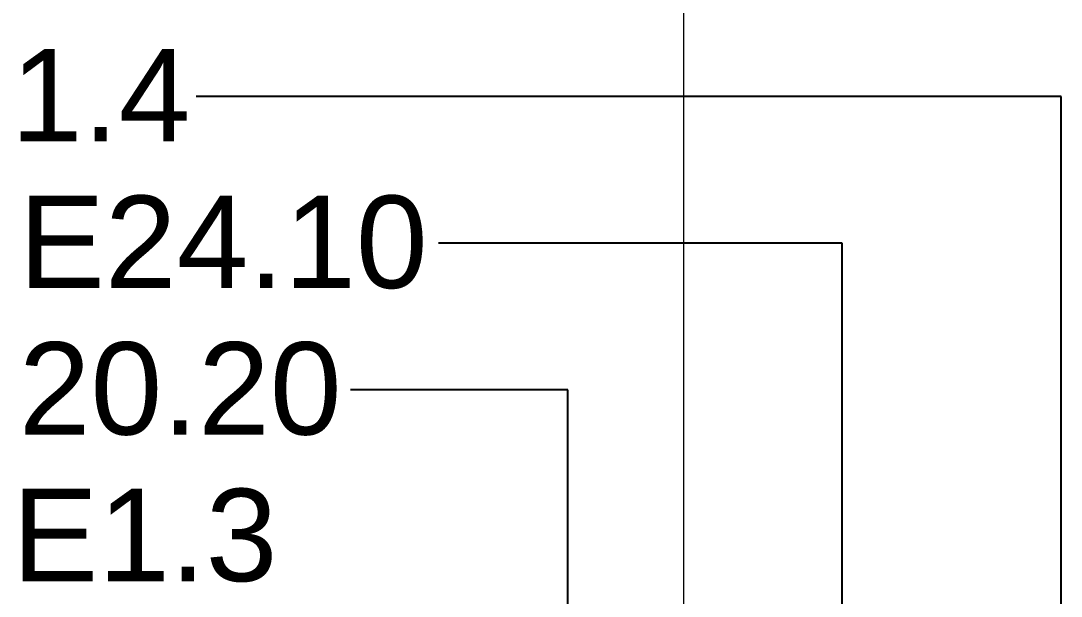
# Model space of a CAD drawing. Header units: millimetres. Extents: x -962357 to -591933, y -35273 to 59420.
# Drawn here: x -687048 to -670153, y 16758 to 26100 of the extents above; entities that cross this region are included whole.
import ezdxf

# ---------------------------------------------------------------- set-up
doc = ezdxf.new("R2010")
doc.units = ezdxf.units.MM
doc.linetypes.add('DPA_Grid _ Level 100', pattern=[10, 5.5, -1.6, 1.3, -1.6])
doc.layers.add('A-ROOM-IDEN', color=3, linetype='Continuous', lineweight=25)
doc.layers.add('S-GRID', color=251, linetype='Continuous', lineweight=9)
doc.styles.add('Arial_1', font='arial.ttf', dxfattribs={"height": 1500})

msp = doc.modelspace()

# ---------------------------------------------------------------- linework, layer by layer
at = {"layer": 'A-ROOM-IDEN'}
for p, q in [((-670153.3, 24869.9), (-684198, 24869.9)), ((-670153.3, 6551.2), (-670153.3, 24869.9)), ((-673712.1, 22489.9), (-680267, 22489.9)), ((-673712.1, 2757.6), (-673712.1, 22489.9)), ((-678165.3, 20109.9), (-681692, 20109.9)), ((-678165.3, 3066), (-678165.3, 20109.9))]:
    msp.add_line(p, q, dxfattribs=at)
at = {"layer": 'S-GRID', "linetype": 'DPA_Grid _ Level 100'}
msp.add_line((-676280, -30741.3), (-676280, 54920.2), dxfattribs=at)

# ---------------------------------------------------------------- texts
at = {"layer": 'A-ROOM-IDEN', "lineweight": 9, "char_height": 1500, "attachment_point": 1, "style": 'Arial_1'}
for s, insert, width in [('1.4', (-687208, 25641.6), 3607.594), ('E24.10', (-687082, 23261.6), 8217.297), ('20.20', (-687082, 20881.6), 6493.669), ('E1.3', (-687190.8, 18501.6), 5331.222)]:
    msp.add_mtext(s, dxfattribs=dict(at, insert=insert, width=width))

doc.saveas('drawing.dxf')
